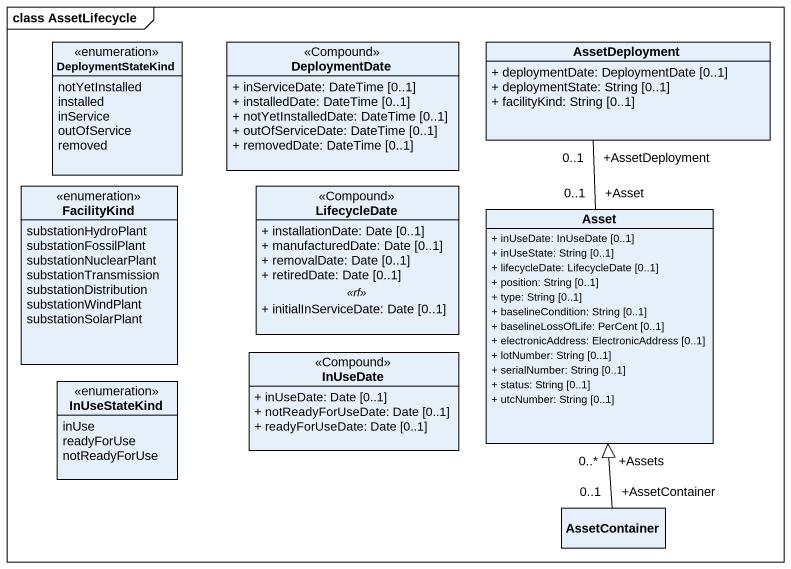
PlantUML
@startuml
mainframe class AssetLifecycle
hide circle
hide empty members
skinparam classAttributeIconSize 0
enum DeploymentStateKind {
  notYetInstalled
  installed
  inService
  outOfService
  removed
}
class DeploymentDate <<Compound>> {
  + inServiceDate: DateTime [0..1]
  + installedDate: DateTime [0..1]
  + notYetInstalledDate: DateTime [0..1]
  + outOfServiceDate: DateTime [0..1]
  + removedDate: DateTime [0..1]
}
class AssetDeployment {
  + deploymentDate: DeploymentDate [0..1]
  + deploymentState: String [0..1]
  + facilityKind: String [0..1]
}
enum FacilityKind {
  substationHydroPlant
  substationFossilPlant
  substationNuclearPlant
  substationTransmission
  substationDistribution
  substationWindPlant
  substationSolarPlant
}
class LifecycleDate <<Compound>> {
  + installationDate: Date [0..1]
  + manufacturedDate: Date [0..1]
  + removalDate: Date [0..1]
  + retiredDate: Date [0..1]
  .. <<rf>> ..
  + initialInServiceDate: Date [0..1]
}
class Asset {
  + inUseDate: InUseDate [0..1]
  + inUseState: String [0..1]
  + lifecycleDate: LifecycleDate [0..1]
  + position: String [0..1]
  + type: String [0..1]
  + baselineCondition: String [0..1]
  + baselineLossOfLife: PerCent [0..1]
  + electronicAddress: ElectronicAddress [0..1]
  + lotNumber: String [0..1]
  + serialNumber: String [0..1]
  + status: String [0..1]
  + utcNumber: String [0..1]
}
class InUseDate <<Compound>> {
  + inUseDate: Date [0..1]
  + notReadyForUseDate: Date [0..1]
  + readyForUseDate: Date [0..1]
}
enum InUseStateKind {
  inUse
  readyForUse
  notReadyForUse
}
class AssetContainer
Asset "+Asset\n0..1" -up- "+AssetDeployment\n0..1" AssetDeployment
Asset "+Assets\n0..*" -- "+AssetContainer\n0..1" AssetContainer
AssetContainer -up-|> Asset
@enduml
